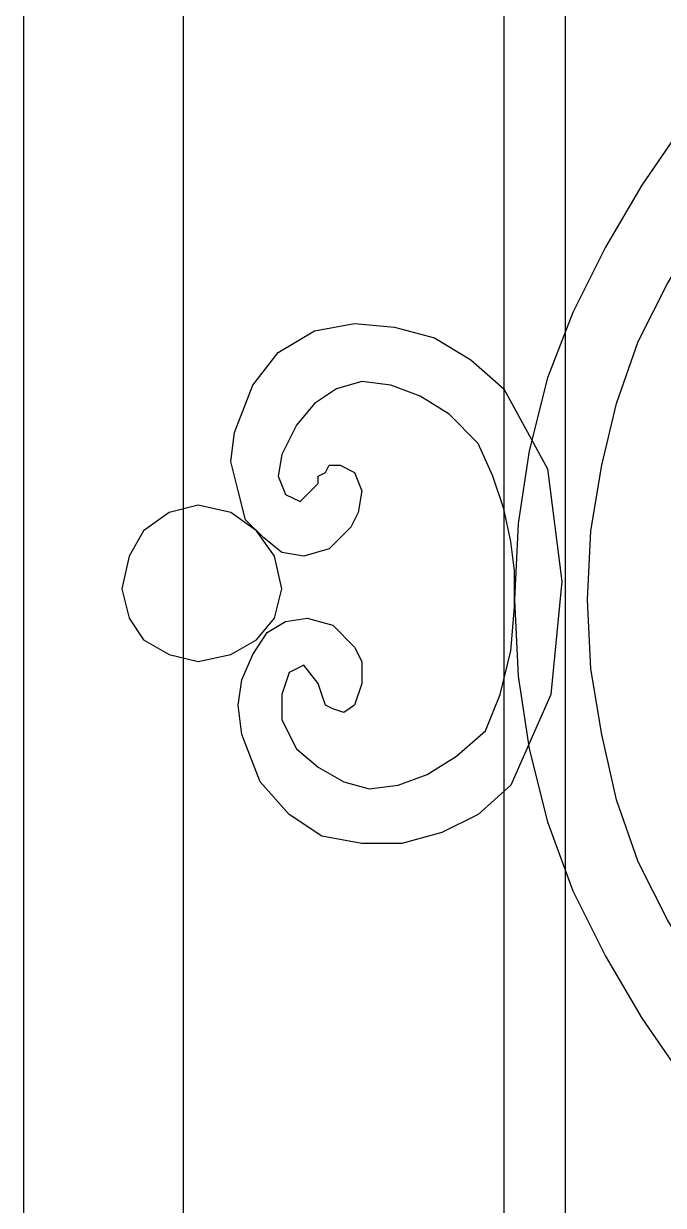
# Model space of a CAD drawing. Header units: centimetres. Extents: x -56 to 46, y -57 to 61.
# Drawn here: x -55.67 to -41.21, y -35.31 to -8.61 of the extents above; entities that cross this region are included whole.
import ezdxf

# ---------------------------------------------------------------- set-up
doc = ezdxf.new("R2010")
doc.units = ezdxf.units.CM
doc.header["$MEASUREMENT"] = 0
doc.layers.add('layer 1', color=7, linetype='Continuous')

msp = doc.modelspace()

# ---------------------------------------------------------------- linework, layer by layer
at = {"layer": 'layer 1', "color": 174}
for points, knots in [([(-55.66529, 60.5692), (-55.66529, 60.5692), (-52.04865, 60.5692), (-52.04865, 60.5692), (-52.04865, 60.5692), (-52.04865, 60.5692), (-52.04865, -56.64276), (-52.04865, -56.64276), (-52.04865, -56.64276), (-52.04865, -56.64276), (-55.66529, -56.64276), (-55.66529, -56.64276), (-55.66529, -56.64276), (-55.66529, -56.64276), (-55.66529, 60.5692), (-55.66529, 60.5692)], [0, 0, 0, 0, 0.25, 0.25, 0.25, 0.25, 0.5, 0.5, 0.5, 0.5, 0.75, 0.75, 0.75, 0.75, 1, 1, 1, 1]), ([(-44.81538, 59.91163), (-44.81538, 59.91163), (-43.41804, 59.91163), (-43.41804, 59.91163), (-43.41804, 59.91163), (-43.41804, 59.91163), (-43.41804, -56.14958), (-43.41804, -56.14958), (-43.41804, -56.14958), (-43.41804, -56.14958), (-44.81538, -56.14958), (-44.81538, -56.14958), (-44.81538, -56.14958), (-44.81538, -56.14958), (-44.81538, 59.91163), (-44.81538, 59.91163)], [0, 0, 0, 0, 0.25, 0.25, 0.25, 0.25, 0.5, 0.5, 0.5, 0.5, 0.75, 0.75, 0.75, 0.75, 1, 1, 1, 1]), ([(-27.88293, -38.64177), (-27.88293, -38.64177), (-29.60906, -38.55957), (-29.60906, -38.55957), (-29.60906, -38.55957), (-29.60906, -38.55957), (-31.25298, -38.31298), (-31.25298, -38.31298), (-31.25298, -38.31298), (-31.25298, -38.31298), (-32.81471, -37.902), (-32.81471, -37.902), (-32.81471, -37.902), (-32.81471, -37.902), (-34.37644, -37.32662), (-34.37644, -37.32662), (-34.37644, -37.32662), (-34.37644, -37.32662), (-35.85598, -36.58686), (-35.85598, -36.58686), (-35.85598, -36.58686), (-35.85598, -36.58686), (-37.17112, -35.6827), (-37.17112, -35.6827), (-37.17112, -35.6827), (-37.17112, -35.6827), (-38.48626, -34.69634), (-38.48626, -34.69634), (-38.48626, -34.69634), (-38.48626, -34.69634), (-39.63701, -33.62779), (-39.63701, -33.62779), (-39.63701, -33.62779), (-39.63701, -33.62779), (-40.78776, -32.39484), (-40.78776, -32.39484), (-40.78776, -32.39484), (-40.78776, -32.39484), (-41.69192, -31.0797), (-41.69192, -31.0797), (-41.69192, -31.0797), (-41.69192, -31.0797), (-42.51388, -29.68237), (-42.51388, -29.68237), (-42.51388, -29.68237), (-42.51388, -29.68237), (-43.25365, -28.20283), (-43.25365, -28.20283), (-43.25365, -28.20283), (-43.25365, -28.20283), (-43.82902, -26.6411), (-43.82902, -26.6411), (-43.82902, -26.6411), (-43.82902, -26.6411), (-44.24, -24.99718), (-44.24, -24.99718), (-44.24, -24.99718), (-44.24, -24.99718), (-44.48659, -23.35325), (-44.48659, -23.35325), (-44.48659, -23.35325), (-44.48659, -23.35325), (-44.56879, -21.62713), (-44.56879, -21.62713), (-44.56879, -21.62713), (-44.56879, -21.62713), (-44.48659, -19.901), (-44.48659, -19.901), (-44.48659, -19.901), (-44.48659, -19.901), (-44.24, -18.25708), (-44.24, -18.25708), (-44.24, -18.25708), (-44.24, -18.25708), (-43.82902, -16.61315), (-43.82902, -16.61315), (-43.82902, -16.61315), (-43.82902, -16.61315), (-43.25365, -15.13362), (-43.25365, -15.13362), (-43.25365, -15.13362), (-43.25365, -15.13362), (-42.51388, -13.65408), (-42.51388, -13.65408), (-42.51388, -13.65408), (-42.51388, -13.65408), (-41.69192, -12.25675), (-41.69192, -12.25675), (-41.69192, -12.25675), (-41.69192, -12.25675), (-40.78776, -10.9416), (-40.78776, -10.9416), (-40.78776, -10.9416), (-40.78776, -10.9416), (-39.63701, -9.70866), (-39.63701, -9.70866), (-39.63701, -9.70866), (-39.63701, -9.70866), (-38.48626, -8.64011), (-38.48626, -8.64011), (-38.48626, -8.64011), (-38.48626, -8.64011), (-37.17112, -7.65375), (-37.17112, -7.65375), (-37.17112, -7.65375), (-37.17112, -7.65375), (-35.85598, -6.83179), (-35.85598, -6.83179), (-35.85598, -6.83179), (-35.85598, -6.83179), (-34.37644, -6.09202), (-34.37644, -6.09202), (-34.37644, -6.09202), (-34.37644, -6.09202), (-32.81471, -5.51665), (-32.81471, -5.51665), (-32.81471, -5.51665), (-32.81471, -5.51665), (-31.25298, -5.10566), (-31.25298, -5.10566), (-31.25298, -5.10566), (-31.25298, -5.10566), (-29.60906, -4.85908), (-29.60906, -4.85908), (-29.60906, -4.85908), (-29.60906, -4.85908), (-27.88293, -4.77688), (-27.88293, -4.77688), (-27.88293, -4.77688), (-27.88293, -4.77688), (-27.88293, -6.5852), (-27.88293, -6.5852), (-27.88293, -6.5852), (-27.88293, -6.5852), (-29.44466, -6.66739), (-29.44466, -6.66739), (-29.44466, -6.66739), (-29.44466, -6.66739), (-30.9242, -6.91398), (-30.9242, -6.91398), (-30.9242, -6.91398), (-30.9242, -6.91398), (-32.32154, -7.24277), (-32.32154, -7.24277), (-32.32154, -7.24277), (-32.32154, -7.24277), (-33.71887, -7.81814), (-33.71887, -7.81814), (-33.71887, -7.81814), (-33.71887, -7.81814), (-35.03401, -8.39352), (-35.03401, -8.39352), (-35.03401, -8.39352), (-35.03401, -8.39352), (-36.26696, -9.21548), (-36.26696, -9.21548), (-36.26696, -9.21548), (-36.26696, -9.21548), (-37.41771, -10.03744), (-37.41771, -10.03744), (-37.41771, -10.03744), (-37.41771, -10.03744), (-38.48626, -11.0238), (-38.48626, -11.0238), (-38.48626, -11.0238), (-38.48626, -11.0238), (-39.47262, -12.09235), (-39.47262, -12.09235), (-39.47262, -12.09235), (-39.47262, -12.09235), (-40.37678, -13.2431), (-40.37678, -13.2431), (-40.37678, -13.2431), (-40.37678, -13.2431), (-41.11654, -14.47605), (-41.11654, -14.47605), (-41.11654, -14.47605), (-41.11654, -14.47605), (-41.77411, -15.79119), (-41.77411, -15.79119), (-41.77411, -15.79119), (-41.77411, -15.79119), (-42.26729, -17.18852), (-42.26729, -17.18852), (-42.26729, -17.18852), (-42.26729, -17.18852), (-42.59608, -18.58586), (-42.59608, -18.58586), (-42.59608, -18.58586), (-42.59608, -18.58586), (-42.84266, -20.0654), (-42.84266, -20.0654), (-42.84266, -20.0654), (-42.84266, -20.0654), (-42.92486, -21.62713), (-42.92486, -21.62713), (-42.92486, -21.62713), (-42.92486, -21.62713), (-42.84266, -23.18886), (-42.84266, -23.18886), (-42.84266, -23.18886), (-42.84266, -23.18886), (-42.59608, -24.66839), (-42.59608, -24.66839), (-42.59608, -24.66839), (-42.59608, -24.66839), (-42.26729, -26.14792), (-42.26729, -26.14792), (-42.26729, -26.14792), (-42.26729, -26.14792), (-41.77411, -27.54526), (-41.77411, -27.54526), (-41.77411, -27.54526), (-41.77411, -27.54526), (-41.11654, -28.8604), (-41.11654, -28.8604), (-41.11654, -28.8604), (-41.11654, -28.8604), (-40.37678, -30.09335), (-40.37678, -30.09335), (-40.37678, -30.09335), (-40.37678, -30.09335), (-39.47262, -31.32629), (-39.47262, -31.32629), (-39.47262, -31.32629), (-39.47262, -31.32629), (-38.48626, -32.39484), (-38.48626, -32.39484), (-38.48626, -32.39484), (-38.48626, -32.39484), (-37.41771, -33.3812), (-37.41771, -33.3812), (-37.41771, -33.3812), (-37.41771, -33.3812), (-36.26696, -34.20316), (-36.26696, -34.20316), (-36.26696, -34.20316), (-36.26696, -34.20316), (-35.03401, -35.02513), (-35.03401, -35.02513), (-35.03401, -35.02513), (-35.03401, -35.02513), (-33.71887, -35.6005), (-33.71887, -35.6005), (-33.71887, -35.6005), (-33.71887, -35.6005), (-32.32154, -36.17588), (-32.32154, -36.17588), (-32.32154, -36.17588), (-32.32154, -36.17588), (-30.9242, -36.50466), (-30.9242, -36.50466), (-30.9242, -36.50466), (-30.9242, -36.50466), (-29.44466, -36.75125), (-29.44466, -36.75125), (-29.44466, -36.75125), (-29.44466, -36.75125), (-27.88293, -36.83345), (-27.88293, -36.83345), (-27.88293, -36.83345), (-27.88293, -36.83345), (-27.88293, -38.64177), (-27.88293, -38.64177)], [0, 0, 0, 0, 0.01515152, 0.01515152, 0.01515152, 0.01515152, 0.03030303, 0.03030303, 0.03030303, 0.03030303, 0.04545455, 0.04545455, 0.04545455, 0.04545455, 0.06060606, 0.06060606, 0.06060606, 0.06060606, 0.07575758, 0.07575758, 0.07575758, 0.07575758, 0.09090909, 0.09090909, 0.09090909, 0.09090909, 0.10606061, 0.10606061, 0.10606061, 0.10606061, 0.12121212, 0.12121212, 0.12121212, 0.12121212, 0.13636364, 0.13636364, 0.13636364, 0.13636364, 0.15151515, 0.15151515, 0.15151515, 0.15151515, 0.16666667, 0.16666667, 0.16666667, 0.16666667, 0.18181818, 0.18181818, 0.18181818, 0.18181818, 0.1969697, 0.1969697, 0.1969697, 0.1969697, 0.21212121, 0.21212121, 0.21212121, 0.21212121, 0.22727273, 0.22727273, 0.22727273, 0.22727273, 0.24242424, 0.24242424, 0.24242424, 0.24242424, 0.25757576, 0.25757576, 0.25757576, 0.25757576, 0.27272727, 0.27272727, 0.27272727, 0.27272727, 0.28787879, 0.28787879, 0.28787879, 0.28787879, 0.3030303, 0.3030303, 0.3030303, 0.3030303, 0.31818182, 0.31818182, 0.31818182, 0.31818182, 0.33333333, 0.33333333, 0.33333333, 0.33333333, 0.34848485, 0.34848485, 0.34848485, 0.34848485, 0.36363636, 0.36363636, 0.36363636, 0.36363636, 0.37878788, 0.37878788, 0.37878788, 0.37878788, 0.39393939, 0.39393939, 0.39393939, 0.39393939, 0.40909091, 0.40909091, 0.40909091, 0.40909091, 0.42424242, 0.42424242, 0.42424242, 0.42424242, 0.43939394, 0.43939394, 0.43939394, 0.43939394, 0.45454545, 0.45454545, 0.45454545, 0.45454545, 0.46969697, 0.46969697, 0.46969697, 0.46969697, 0.48484848, 0.48484848, 0.48484848, 0.48484848, 0.5, 0.5, 0.5, 0.5, 0.51515152, 0.51515152, 0.51515152, 0.51515152, 0.53030303, 0.53030303, 0.53030303, 0.53030303, 0.54545455, 0.54545455, 0.54545455, 0.54545455, 0.56060606, 0.56060606, 0.56060606, 0.56060606, 0.57575758, 0.57575758, 0.57575758, 0.57575758, 0.59090909, 0.59090909, 0.59090909, 0.59090909, 0.60606061, 0.60606061, 0.60606061, 0.60606061, 0.62121212, 0.62121212, 0.62121212, 0.62121212, 0.63636364, 0.63636364, 0.63636364, 0.63636364, 0.65151515, 0.65151515, 0.65151515, 0.65151515, 0.66666667, 0.66666667, 0.66666667, 0.66666667, 0.68181818, 0.68181818, 0.68181818, 0.68181818, 0.6969697, 0.6969697, 0.6969697, 0.6969697, 0.71212121, 0.71212121, 0.71212121, 0.71212121, 0.72727273, 0.72727273, 0.72727273, 0.72727273, 0.74242424, 0.74242424, 0.74242424, 0.74242424, 0.75757576, 0.75757576, 0.75757576, 0.75757576, 0.77272727, 0.77272727, 0.77272727, 0.77272727, 0.78787879, 0.78787879, 0.78787879, 0.78787879, 0.8030303, 0.8030303, 0.8030303, 0.8030303, 0.81818182, 0.81818182, 0.81818182, 0.81818182, 0.83333333, 0.83333333, 0.83333333, 0.83333333, 0.84848485, 0.84848485, 0.84848485, 0.84848485, 0.86363636, 0.86363636, 0.86363636, 0.86363636, 0.87878788, 0.87878788, 0.87878788, 0.87878788, 0.89393939, 0.89393939, 0.89393939, 0.89393939, 0.90909091, 0.90909091, 0.90909091, 0.90909091, 0.92424242, 0.92424242, 0.92424242, 0.92424242, 0.93939394, 0.93939394, 0.93939394, 0.93939394, 0.95454545, 0.95454545, 0.95454545, 0.95454545, 0.96969697, 0.96969697, 0.96969697, 0.96969697, 0.98484848, 0.98484848, 0.98484848, 0.98484848, 1, 1, 1, 1]), ([(-44.81538, -16.85974), (-44.81538, -16.85974), (-45.55514, -16.20217), (-45.55514, -16.20217), (-45.55514, -16.20217), (-45.55514, -16.20217), (-46.37711, -15.70899), (-46.37711, -15.70899), (-46.37711, -15.70899), (-46.37711, -15.70899), (-47.28127, -15.4624), (-47.28127, -15.4624), (-47.28127, -15.4624), (-47.28127, -15.4624), (-48.18543, -15.38021), (-48.18543, -15.38021), (-48.18543, -15.38021), (-48.18543, -15.38021), (-49.08959, -15.5446), (-49.08959, -15.5446), (-49.08959, -15.5446), (-49.08959, -15.5446), (-49.91155, -16.03778), (-49.91155, -16.03778), (-49.91155, -16.03778), (-49.91155, -16.03778), (-50.48692, -16.77754), (-50.48692, -16.77754), (-50.48692, -16.77754), (-50.48692, -16.77754), (-50.8979, -17.8461), (-50.8979, -17.8461), (-50.8979, -17.8461), (-50.8979, -17.8461), (-50.9801, -18.50367), (-50.9801, -18.50367), (-50.9801, -18.50367), (-50.9801, -18.50367), (-50.81571, -19.16124), (-50.81571, -19.16124), (-50.81571, -19.16124), (-50.81571, -19.16124), (-50.65132, -19.81881), (-50.65132, -19.81881), (-50.65132, -19.81881), (-50.65132, -19.81881), (-50.24033, -20.22979), (-50.24033, -20.22979), (-50.24033, -20.22979), (-50.24033, -20.22979), (-49.82935, -20.55857), (-49.82935, -20.55857), (-49.82935, -20.55857), (-49.82935, -20.55857), (-49.33617, -20.64077), (-49.33617, -20.64077), (-49.33617, -20.64077), (-49.33617, -20.64077), (-48.7608, -20.47638), (-48.7608, -20.47638), (-48.7608, -20.47638), (-48.7608, -20.47638), (-48.26762, -19.9832), (-48.26762, -19.9832), (-48.26762, -19.9832), (-48.26762, -19.9832), (-48.10323, -19.65441), (-48.10323, -19.65441), (-48.10323, -19.65441), (-48.10323, -19.65441), (-48.02103, -19.16124), (-48.02103, -19.16124), (-48.02103, -19.16124), (-48.02103, -19.16124), (-48.18543, -18.75025), (-48.18543, -18.75025), (-48.18543, -18.75025), (-48.18543, -18.75025), (-48.51421, -18.58586), (-48.51421, -18.58586), (-48.51421, -18.58586), (-48.51421, -18.58586), (-48.7608, -18.58586), (-48.7608, -18.58586), (-48.7608, -18.58586), (-48.7608, -18.58586), (-48.843, -18.75025), (-48.843, -18.75025), (-48.843, -18.75025), (-48.843, -18.75025), (-49.00739, -18.83245), (-49.00739, -18.83245), (-49.00739, -18.83245), (-49.00739, -18.83245), (-49.00739, -18.99684), (-49.00739, -18.99684), (-49.00739, -18.99684), (-49.00739, -18.99684), (-49.41837, -19.40783), (-49.41837, -19.40783), (-49.41837, -19.40783), (-49.41837, -19.40783), (-49.74716, -19.24343), (-49.74716, -19.24343), (-49.74716, -19.24343), (-49.74716, -19.24343), (-49.91155, -18.83245), (-49.91155, -18.83245), (-49.91155, -18.83245), (-49.91155, -18.83245), (-49.82935, -18.33927), (-49.82935, -18.33927), (-49.82935, -18.33927), (-49.82935, -18.33927), (-49.50057, -17.6817), (-49.50057, -17.6817), (-49.50057, -17.6817), (-49.50057, -17.6817), (-49.08959, -17.18852), (-49.08959, -17.18852), (-49.08959, -17.18852), (-49.08959, -17.18852), (-48.59641, -16.85974), (-48.59641, -16.85974), (-48.59641, -16.85974), (-48.59641, -16.85974), (-48.02103, -16.69535), (-48.02103, -16.69535), (-48.02103, -16.69535), (-48.02103, -16.69535), (-47.36346, -16.77754), (-47.36346, -16.77754), (-47.36346, -16.77754), (-47.36346, -16.77754), (-46.70589, -17.02413), (-46.70589, -17.02413), (-46.70589, -17.02413), (-46.70589, -17.02413), (-46.04832, -17.43511), (-46.04832, -17.43511), (-46.04832, -17.43511), (-46.04832, -17.43511), (-45.39075, -18.09268), (-45.39075, -18.09268), (-45.39075, -18.09268), (-45.39075, -18.09268), (-45.06197, -18.83245), (-45.06197, -18.83245), (-45.06197, -18.83245), (-45.06197, -18.83245), (-44.81538, -19.57222), (-44.81538, -19.57222), (-44.81538, -19.57222), (-44.81538, -19.57222), (-44.65098, -20.31198), (-44.65098, -20.31198), (-44.65098, -20.31198), (-44.65098, -20.31198), (-44.56879, -20.96956), (-44.56879, -20.96956), (-44.56879, -20.96956), (-44.56879, -20.96956), (-44.56879, -20.96956), (-44.56879, -20.96956), (-44.56879, -20.96956), (-44.56879, -20.96956), (-44.56879, -20.96956), (-44.56879, -20.96956), (-44.56879, -20.96956), (-44.56879, -20.96956), (-44.56879, -20.96956), (-44.56879, -20.96956), (-44.56879, -20.96956), (-44.56879, -20.96956), (-44.56879, -20.96956), (-44.56879, -20.96956), (-44.56879, -20.96956), (-44.56879, -20.96956), (-44.56879, -21.79152), (-44.56879, -21.79152), (-44.56879, -21.79152), (-44.56879, -21.79152), (-44.65098, -22.77787), (-44.65098, -22.77787), (-44.65098, -22.77787), (-44.65098, -22.77787), (-44.89757, -23.76423), (-44.89757, -23.76423), (-44.89757, -23.76423), (-44.89757, -23.76423), (-45.22636, -24.58619), (-45.22636, -24.58619), (-45.22636, -24.58619), (-45.22636, -24.58619), (-45.88393, -25.16157), (-45.88393, -25.16157), (-45.88393, -25.16157), (-45.88393, -25.16157), (-46.5415, -25.57255), (-46.5415, -25.57255), (-46.5415, -25.57255), (-46.5415, -25.57255), (-47.19907, -25.81914), (-47.19907, -25.81914), (-47.19907, -25.81914), (-47.19907, -25.81914), (-47.85664, -25.90133), (-47.85664, -25.90133), (-47.85664, -25.90133), (-47.85664, -25.90133), (-48.43201, -25.73694), (-48.43201, -25.73694), (-48.43201, -25.73694), (-48.43201, -25.73694), (-49.00739, -25.40816), (-49.00739, -25.40816), (-49.00739, -25.40816), (-49.00739, -25.40816), (-49.50057, -24.99718), (-49.50057, -24.99718), (-49.50057, -24.99718), (-49.50057, -24.99718), (-49.82935, -24.3396), (-49.82935, -24.3396), (-49.82935, -24.3396), (-49.82935, -24.3396), (-49.82935, -23.76423), (-49.82935, -23.76423), (-49.82935, -23.76423), (-49.82935, -23.76423), (-49.66496, -23.27105), (-49.66496, -23.27105), (-49.66496, -23.27105), (-49.66496, -23.27105), (-49.33617, -23.10666), (-49.33617, -23.10666), (-49.33617, -23.10666), (-49.33617, -23.10666), (-49.00739, -23.51764), (-49.00739, -23.51764), (-49.00739, -23.51764), (-49.00739, -23.51764), (-48.92519, -23.76423), (-48.92519, -23.76423), (-48.92519, -23.76423), (-48.92519, -23.76423), (-48.843, -24.01082), (-48.843, -24.01082), (-48.843, -24.01082), (-48.843, -24.01082), (-48.6786, -24.09302), (-48.6786, -24.09302), (-48.6786, -24.09302), (-48.6786, -24.09302), (-48.43201, -24.17521), (-48.43201, -24.17521), (-48.43201, -24.17521), (-48.43201, -24.17521), (-48.18543, -24.01082), (-48.18543, -24.01082), (-48.18543, -24.01082), (-48.18543, -24.01082), (-48.02103, -23.51764), (-48.02103, -23.51764), (-48.02103, -23.51764), (-48.02103, -23.51764), (-48.02103, -23.02446), (-48.02103, -23.02446), (-48.02103, -23.02446), (-48.02103, -23.02446), (-48.18543, -22.69568), (-48.18543, -22.69568), (-48.18543, -22.69568), (-48.18543, -22.69568), (-48.6786, -22.2025), (-48.6786, -22.2025), (-48.6786, -22.2025), (-48.6786, -22.2025), (-49.25398, -22.03811), (-49.25398, -22.03811), (-49.25398, -22.03811), (-49.25398, -22.03811), (-49.74716, -22.1203), (-49.74716, -22.1203), (-49.74716, -22.1203), (-49.74716, -22.1203), (-50.15814, -22.36689), (-50.15814, -22.36689), (-50.15814, -22.36689), (-50.15814, -22.36689), (-50.48692, -22.86007), (-50.48692, -22.86007), (-50.48692, -22.86007), (-50.48692, -22.86007), (-50.73351, -23.43545), (-50.73351, -23.43545), (-50.73351, -23.43545), (-50.73351, -23.43545), (-50.81571, -24.01082), (-50.81571, -24.01082), (-50.81571, -24.01082), (-50.81571, -24.01082), (-50.73351, -24.66839), (-50.73351, -24.66839), (-50.73351, -24.66839), (-50.73351, -24.66839), (-50.32253, -25.73694), (-50.32253, -25.73694), (-50.32253, -25.73694), (-50.32253, -25.73694), (-49.66496, -26.47671), (-49.66496, -26.47671), (-49.66496, -26.47671), (-49.66496, -26.47671), (-48.92519, -26.96989), (-48.92519, -26.96989), (-48.92519, -26.96989), (-48.92519, -26.96989), (-48.02103, -27.13428), (-48.02103, -27.13428), (-48.02103, -27.13428), (-48.02103, -27.13428), (-47.11687, -27.13428), (-47.11687, -27.13428), (-47.11687, -27.13428), (-47.11687, -27.13428), (-46.21271, -26.88769), (-46.21271, -26.88769), (-46.21271, -26.88769), (-46.21271, -26.88769), (-45.39075, -26.47671), (-45.39075, -26.47671), (-45.39075, -26.47671), (-45.39075, -26.47671), (-44.65098, -25.81914), (-44.65098, -25.81914), (-44.65098, -25.81914), (-44.65098, -25.81914), (-43.74682, -23.76423), (-43.74682, -23.76423), (-43.74682, -23.76423), (-43.74682, -23.76423), (-43.50024, -21.21614), (-43.50024, -21.21614), (-43.50024, -21.21614), (-43.50024, -21.21614), (-43.82902, -18.66806), (-43.82902, -18.66806), (-43.82902, -18.66806), (-43.82902, -18.66806), (-44.81538, -16.85974), (-44.81538, -16.85974)], [0, 0, 0, 0, 0.01136364, 0.01136364, 0.01136364, 0.01136364, 0.02272727, 0.02272727, 0.02272727, 0.02272727, 0.03409091, 0.03409091, 0.03409091, 0.03409091, 0.04545455, 0.04545455, 0.04545455, 0.04545455, 0.05681818, 0.05681818, 0.05681818, 0.05681818, 0.06818182, 0.06818182, 0.06818182, 0.06818182, 0.07954545, 0.07954545, 0.07954545, 0.07954545, 0.09090909, 0.09090909, 0.09090909, 0.09090909, 0.10227273, 0.10227273, 0.10227273, 0.10227273, 0.11363636, 0.11363636, 0.11363636, 0.11363636, 0.125, 0.125, 0.125, 0.125, 0.13636364, 0.13636364, 0.13636364, 0.13636364, 0.14772727, 0.14772727, 0.14772727, 0.14772727, 0.15909091, 0.15909091, 0.15909091, 0.15909091, 0.17045455, 0.17045455, 0.17045455, 0.17045455, 0.18181818, 0.18181818, 0.18181818, 0.18181818, 0.19318182, 0.19318182, 0.19318182, 0.19318182, 0.20454545, 0.20454545, 0.20454545, 0.20454545, 0.21590909, 0.21590909, 0.21590909, 0.21590909, 0.22727273, 0.22727273, 0.22727273, 0.22727273, 0.23863636, 0.23863636, 0.23863636, 0.23863636, 0.25, 0.25, 0.25, 0.25, 0.26136364, 0.26136364, 0.26136364, 0.26136364, 0.27272727, 0.27272727, 0.27272727, 0.27272727, 0.28409091, 0.28409091, 0.28409091, 0.28409091, 0.29545455, 0.29545455, 0.29545455, 0.29545455, 0.30681818, 0.30681818, 0.30681818, 0.30681818, 0.31818182, 0.31818182, 0.31818182, 0.31818182, 0.32954545, 0.32954545, 0.32954545, 0.32954545, 0.34090909, 0.34090909, 0.34090909, 0.34090909, 0.35227273, 0.35227273, 0.35227273, 0.35227273, 0.36363636, 0.36363636, 0.36363636, 0.36363636, 0.375, 0.375, 0.375, 0.375, 0.38636364, 0.38636364, 0.38636364, 0.38636364, 0.39772727, 0.39772727, 0.39772727, 0.39772727, 0.40909091, 0.40909091, 0.40909091, 0.40909091, 0.42045455, 0.42045455, 0.42045455, 0.42045455, 0.43181818, 0.43181818, 0.43181818, 0.43181818, 0.44318182, 0.44318182, 0.44318182, 0.44318182, 0.45454545, 0.45454545, 0.45454545, 0.45454545, 0.46590909, 0.46590909, 0.46590909, 0.46590909, 0.47727273, 0.47727273, 0.47727273, 0.47727273, 0.48863636, 0.48863636, 0.48863636, 0.48863636, 0.5, 0.5, 0.5, 0.5, 0.51136364, 0.51136364, 0.51136364, 0.51136364, 0.52272727, 0.52272727, 0.52272727, 0.52272727, 0.53409091, 0.53409091, 0.53409091, 0.53409091, 0.54545455, 0.54545455, 0.54545455, 0.54545455, 0.55681818, 0.55681818, 0.55681818, 0.55681818, 0.56818182, 0.56818182, 0.56818182, 0.56818182, 0.57954545, 0.57954545, 0.57954545, 0.57954545, 0.59090909, 0.59090909, 0.59090909, 0.59090909, 0.60227273, 0.60227273, 0.60227273, 0.60227273, 0.61363636, 0.61363636, 0.61363636, 0.61363636, 0.625, 0.625, 0.625, 0.625, 0.63636364, 0.63636364, 0.63636364, 0.63636364, 0.64772727, 0.64772727, 0.64772727, 0.64772727, 0.65909091, 0.65909091, 0.65909091, 0.65909091, 0.67045455, 0.67045455, 0.67045455, 0.67045455, 0.68181818, 0.68181818, 0.68181818, 0.68181818, 0.69318182, 0.69318182, 0.69318182, 0.69318182, 0.70454545, 0.70454545, 0.70454545, 0.70454545, 0.71590909, 0.71590909, 0.71590909, 0.71590909, 0.72727273, 0.72727273, 0.72727273, 0.72727273, 0.73863636, 0.73863636, 0.73863636, 0.73863636, 0.75, 0.75, 0.75, 0.75, 0.76136364, 0.76136364, 0.76136364, 0.76136364, 0.77272727, 0.77272727, 0.77272727, 0.77272727, 0.78409091, 0.78409091, 0.78409091, 0.78409091, 0.79545455, 0.79545455, 0.79545455, 0.79545455, 0.80681818, 0.80681818, 0.80681818, 0.80681818, 0.81818182, 0.81818182, 0.81818182, 0.81818182, 0.82954545, 0.82954545, 0.82954545, 0.82954545, 0.84090909, 0.84090909, 0.84090909, 0.84090909, 0.85227273, 0.85227273, 0.85227273, 0.85227273, 0.86363636, 0.86363636, 0.86363636, 0.86363636, 0.875, 0.875, 0.875, 0.875, 0.88636364, 0.88636364, 0.88636364, 0.88636364, 0.89772727, 0.89772727, 0.89772727, 0.89772727, 0.90909091, 0.90909091, 0.90909091, 0.90909091, 0.92045455, 0.92045455, 0.92045455, 0.92045455, 0.93181818, 0.93181818, 0.93181818, 0.93181818, 0.94318182, 0.94318182, 0.94318182, 0.94318182, 0.95454545, 0.95454545, 0.95454545, 0.95454545, 0.96590909, 0.96590909, 0.96590909, 0.96590909, 0.97727273, 0.97727273, 0.97727273, 0.97727273, 0.98863636, 0.98863636, 0.98863636, 0.98863636, 1, 1, 1, 1]), ([(-51.71987, -19.49002), (-51.71987, -19.49002), (-50.9801, -19.65441), (-50.9801, -19.65441), (-50.9801, -19.65441), (-50.9801, -19.65441), (-50.40473, -20.0654), (-50.40473, -20.0654), (-50.40473, -20.0654), (-50.40473, -20.0654), (-49.99375, -20.64077), (-49.99375, -20.64077), (-49.99375, -20.64077), (-49.99375, -20.64077), (-49.82935, -21.38054), (-49.82935, -21.38054), (-49.82935, -21.38054), (-49.82935, -21.38054), (-49.99375, -22.03811), (-49.99375, -22.03811), (-49.99375, -22.03811), (-49.99375, -22.03811), (-50.40473, -22.53129), (-50.40473, -22.53129), (-50.40473, -22.53129), (-50.40473, -22.53129), (-50.9801, -22.86007), (-50.9801, -22.86007), (-50.9801, -22.86007), (-50.9801, -22.86007), (-51.71987, -23.02446), (-51.71987, -23.02446), (-51.71987, -23.02446), (-51.71987, -23.02446), (-52.37744, -22.86007), (-52.37744, -22.86007), (-52.37744, -22.86007), (-52.37744, -22.86007), (-52.95281, -22.53129), (-52.95281, -22.53129), (-52.95281, -22.53129), (-52.95281, -22.53129), (-53.2816, -22.03811), (-53.2816, -22.03811), (-53.2816, -22.03811), (-53.2816, -22.03811), (-53.44599, -21.38054), (-53.44599, -21.38054), (-53.44599, -21.38054), (-53.44599, -21.38054), (-53.2816, -20.64077), (-53.2816, -20.64077), (-53.2816, -20.64077), (-53.2816, -20.64077), (-52.95281, -20.0654), (-52.95281, -20.0654), (-52.95281, -20.0654), (-52.95281, -20.0654), (-52.37744, -19.65441), (-52.37744, -19.65441), (-52.37744, -19.65441), (-52.37744, -19.65441), (-51.71987, -19.49002), (-51.71987, -19.49002)], [0, 0, 0, 0, 0.0625, 0.0625, 0.0625, 0.0625, 0.125, 0.125, 0.125, 0.125, 0.1875, 0.1875, 0.1875, 0.1875, 0.25, 0.25, 0.25, 0.25, 0.3125, 0.3125, 0.3125, 0.3125, 0.375, 0.375, 0.375, 0.375, 0.4375, 0.4375, 0.4375, 0.4375, 0.5, 0.5, 0.5, 0.5, 0.5625, 0.5625, 0.5625, 0.5625, 0.625, 0.625, 0.625, 0.625, 0.6875, 0.6875, 0.6875, 0.6875, 0.75, 0.75, 0.75, 0.75, 0.8125, 0.8125, 0.8125, 0.8125, 0.875, 0.875, 0.875, 0.875, 0.9375, 0.9375, 0.9375, 0.9375, 1, 1, 1, 1])]:
    msp.add_open_spline(points, degree=3, knots=knots, dxfattribs=at)

doc.saveas('drawing.dxf')
